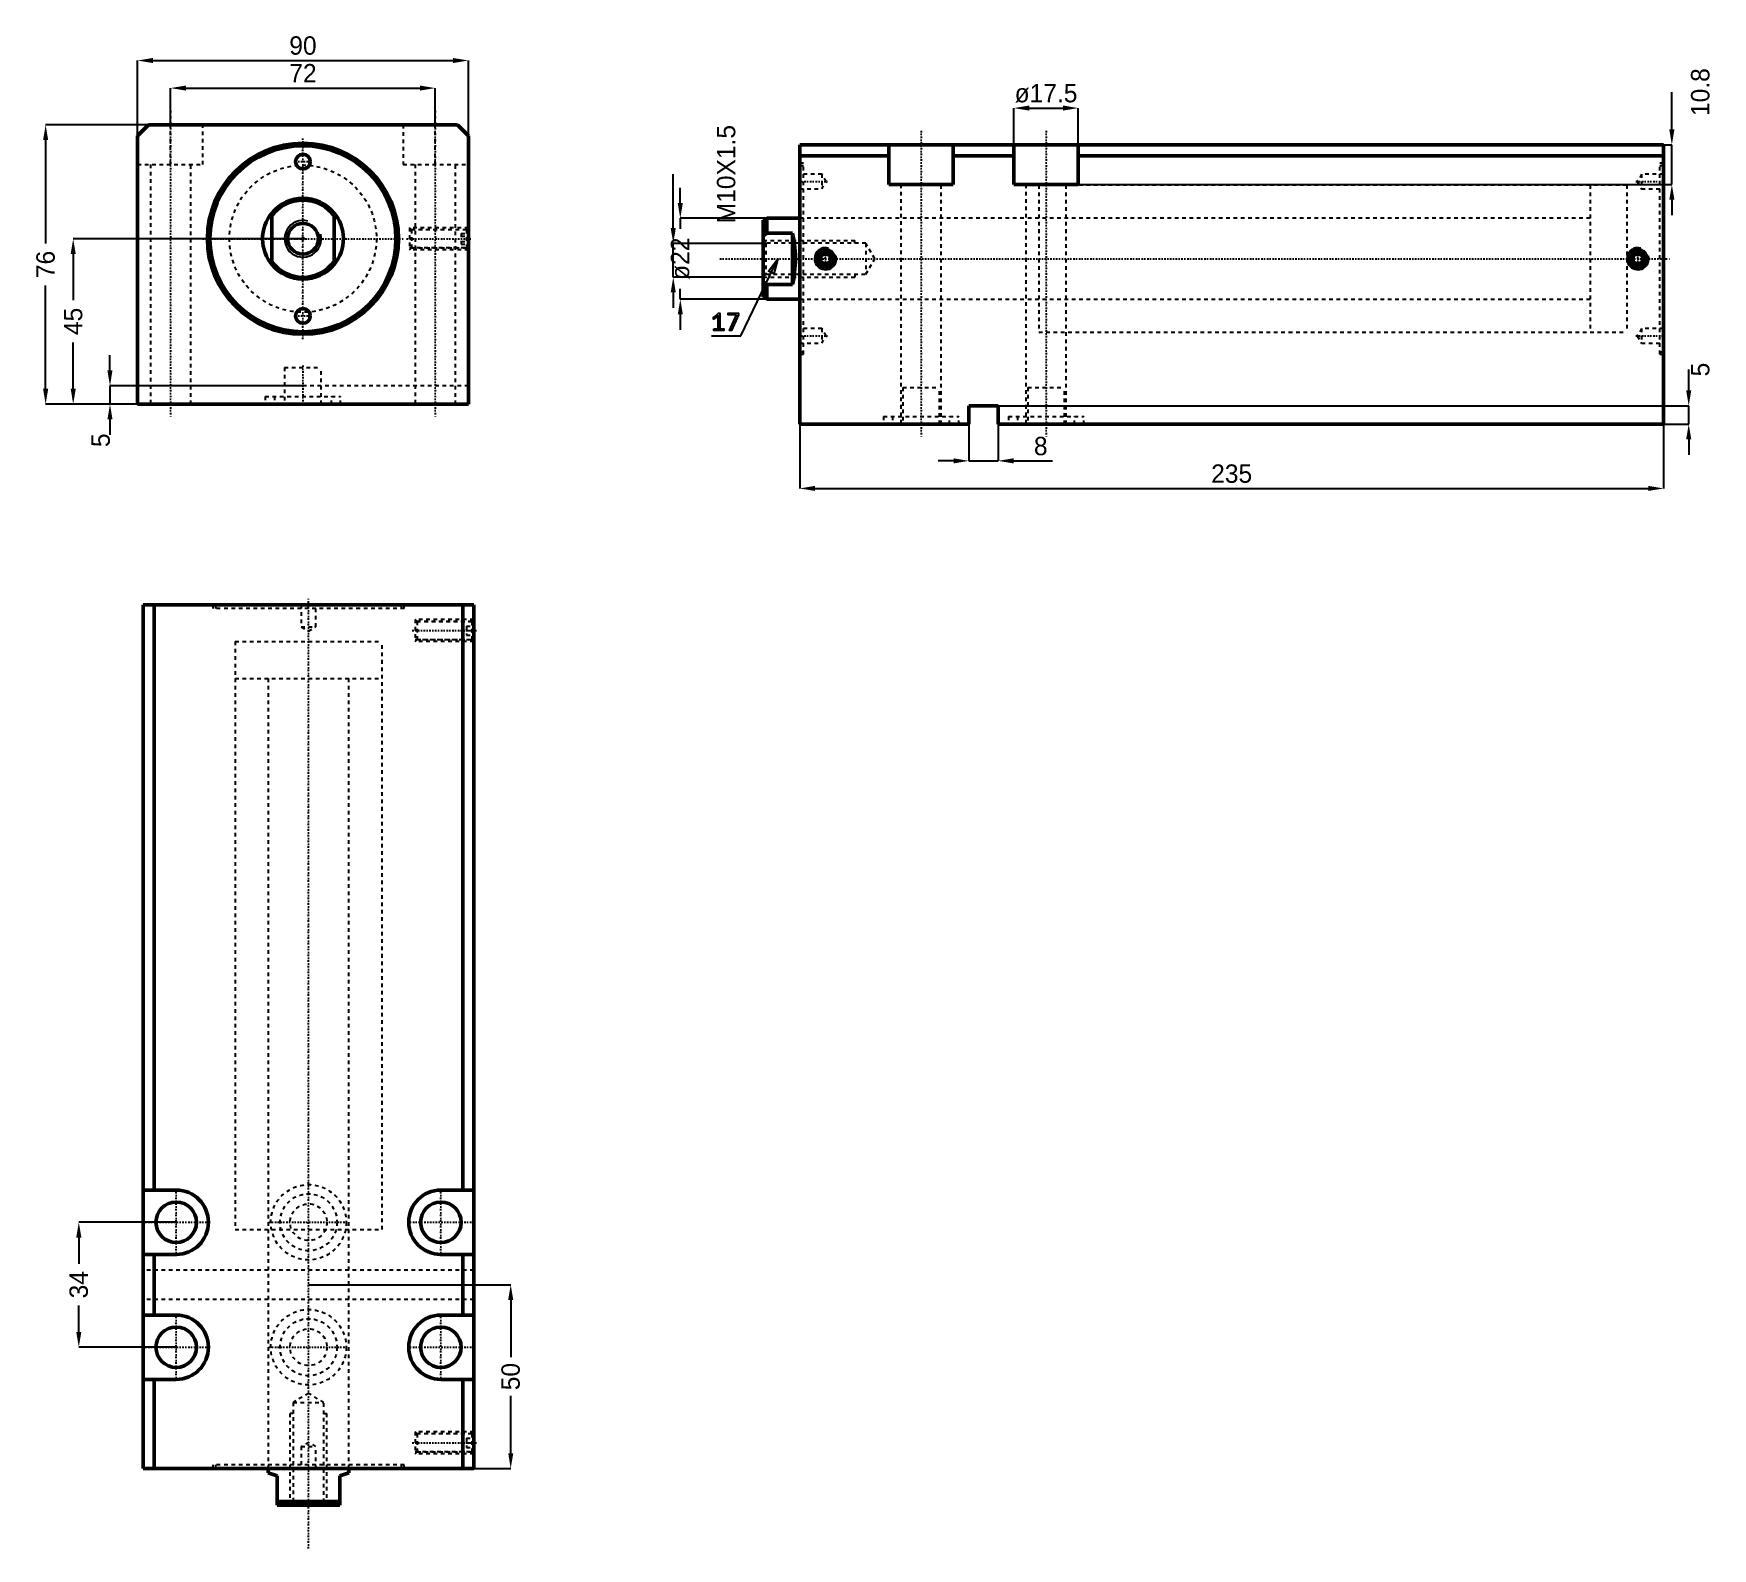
# Model space of a CAD drawing. Header units: millimetres. Extents: x -73 to 383, y -356 to 56.
import ezdxf

# ---------------------------------------------------------------- set-up
doc = ezdxf.new("R2010")
doc.units = ezdxf.units.MM
doc.linetypes.add('Center', pattern=[1.5, 0.45, -0.5, 0.05, -0.5])
doc.linetypes.add('Dashed', pattern=[2, 1, -1])
for name, color, linetype, lineweight in [('2d ConnectionPoints', 7, 'Continuous', 50), ('AM_0', 7, 'Continuous', 50), ('AM_5', 3, 'Continuous', 25), ('AM_7', 7, 'Center', 25), ('AM_9', 6, 'Dashed', 25)]:
    doc.layers.add(name, color=color, linetype=linetype, lineweight=lineweight)
doc.dimstyles.new('ISO-25', dxfattribs={"dimtxt": 2.5, "dimasz": 2.5, "dimexe": 1.25, "dimexo": 0.625, "dimtad": 1, "dimtxsty": 'Standard', "dimcen": 2.5, "dimadec": 0, "dimazin": 0, "dimtfac": 1, "dimtmove": 0, "dimatfit": 3, "dimfxl": 0, "dimarcsym": 0})

# ---------------------------------------------------------------- blocks, each defined once
blk = doc.blocks.new('1_JECX_MF_INLA_40_150_0_rod__0_in_JECX_MF_160_INLA_40_150_0__0')
at = {"layer": 'AM_0'}
for p, q in [((-8.5, -6.98), (-8.5, 6.98)), ((8.5, 6.98), (8.5, -6.98))]:
    blk.add_line(p, q, dxfattribs=at)
for points in [[(-8.5, 6.98), (-9.08, 6.21), (-9.58, 5.4), (-10.02, 4.54), (-10.38, 3.65), (-10.65, 2.74), (-10.85, 1.8), (-10.97, 0.84), (-11, -0.12), (-10.95, -1.07), (-10.81, -2.02), (-10.59, -2.96), (-10.3, -3.87), (-9.92, -4.75), (-9.47, -5.6), (-8.94, -6.4), (-8.5, -6.98)], [(8.5, -6.98), (9.08, -6.21), (9.58, -5.4), (10.02, -4.54), (10.38, -3.65), (10.65, -2.74), (10.85, -1.8), (10.97, -0.84), (11, 0.12), (10.95, 1.07), (10.81, 2.02), (10.59, 2.96), (10.3, 3.87), (9.92, 4.75), (9.47, 5.6), (8.94, 6.4), (8.5, 6.98)]]:
    blk.add_lwpolyline(points, dxfattribs=at)
blk.add_circle((0, 0), 4.19, dxfattribs=at)
for radius, start, end in [(11, 39.4006, 140.5994), (10.5, 35.9506, 144.0494), (10.5, 215.9506, 324.0494), (11, 219.4006, 320.5994)]:
    blk.add_arc((0, 0), radius, start, end, dxfattribs=at)
at = {"layer": 'AM_5'}
blk.add_arc((0, 0), 5, 75, 15, dxfattribs=at)
blk = doc.blocks.new('2_JECX_MF_EXLA_40_150_0_body__0_in_JECX_MF_160_INLA_40_150_0__0')
at = {"layer": 'AM_0'}
for p, q in [((-42, 31), (-45, 28)), ((-45, 28), (-45, -45)), ((42, 31), (-42, 31)), ((45, 28), (42, 31)), ((45, -45), (45, 28)), ((-45, -45), (45, -45))]:
    blk.add_line(p, q, dxfattribs=at)
for centre, radius in [((0, 0), 26), ((0, 0), 25.3), ((0, 21), 2), ((0, -21), 2)]:
    blk.add_circle(centre, radius, dxfattribs=at)
at = {"layer": 'AM_5', "linetype": 'Dashed'}
for p, q in [((45, 3), (29, 3)), ((45, -3), (29, -3))]:
    blk.add_line(p, q, dxfattribs=at)
at = {"layer": 'AM_7'}
for p, q in [((-36, 34.8), (-36, -48.8)), ((36, 34.8), (36, -48.8)), ((0, -27.3), (0, 27.3)), ((-2.1, 21), (2.1, 21)), ((-27.3, 0), (27.3, 0)), ((28.2, 0), (45.8, 0)), ((-2.1, -21), (2.1, -21)), ((0, -34.5), (0, -45.5))]:
    blk.add_line(p, q, dxfattribs=at)
at = {"layer": 'AM_9'}
for p, q in [((-36, 20.2), (-36, 31)), ((-27.25, 20.2), (-27.25, 31)), ((27.25, 31), (27.25, 20.2)), ((36, 20.2), (36, 31)), ((-45, 20.2), (-27.25, 20.2)), ((-41.5, 20.2), (-41.5, -45)), ((-30.5, -45), (-30.5, 20.2)), ((27.25, 20.2), (45, 20.2)), ((30.5, 20.2), (30.5, -45)), ((41.5, -45), (41.5, 20.2)), ((29.54, 2.46), (29, 3)), ((29, 3), (29, -3)), ((44.5, 2.4), (29, 2.4)), ((44.46, 2.46), (29.54, 2.46)), ((29.54, 2.46), (29.54, -2.46)), ((43, 1.44), (45, 1.44)), ((43, 1.44), (43, -1.44)), ((43, 0.72), (45, 0.72)), ((45, 3), (44.46, 2.46)), ((44.46, 2.46), (44.46, -2.46)), ((45, 1.9), (44.5, 2.4)), ((44.5, 2.4), (44.5, -2.4)), ((29, -2.4), (44.5, -2.4)), ((29, -3), (29.54, -2.46)), ((29.54, -2.46), (44.46, -2.46)), ((43, -0.72), (45, -0.72)), ((43, -1.44), (45, -1.44)), ((44.46, -2.46), (45, -3)), ((44.5, -2.4), (45, -1.9)), ((-5, -35), (5, -35)), ((-5, -35), (-5, -45)), ((5, -45), (5, -35)), ((45, -40), (-45, -40)), ((-10.25, -42.9), (10.25, -42.9)), ((-10.25, -42.9), (-10.25, -45)), ((-7.75, -42.9), (-7.75, -45)), ((7.75, -45), (7.75, -42.9)), ((10.25, -45), (10.25, -42.9))]:
    blk.add_line(p, q, dxfattribs=at)
blk.add_circle((0, 0), 20, dxfattribs=at)
blk = doc.blocks.new('*D3')
at = {"layer": 'AM_5', "color": 0, "lineweight": -2}
for p, q in [((-45, 28), (-45, 48.5)), ((-40.83, 48.5), (40.83, 48.5)), ((45, 28), (45, 48.5))]:
    blk.add_line(p, q, dxfattribs=at)
at = {"layer": 'AM_5', "color": 0}
for points in [[(-40.83, 49.19), (-40.83, 47.81), (-45, 48.5)], [(40.83, 47.81), (40.83, 49.19), (45, 48.5)]]:
    blk.add_solid(points, dxfattribs=at)
at = {"layer": 'Defpoints', "color": 0}
for p in [(45, 48.5), (-45, 28), (45, 28)]:
    blk.add_point(p, dxfattribs=at)
at = {"layer": 'AM_5', "color": 0, "insert": (0, 52.55), "char_height": 5, "attachment_point": 5}
blk.add_mtext('90', dxfattribs=at)
blk = doc.blocks.new('*D4')
at = {"layer": 'AM_5', "color": 0, "lineweight": -2}
for p, q in [((-36, 31), (-36, 41)), ((-31.83, 41), (31.83, 41)), ((36, 31), (36, 41))]:
    blk.add_line(p, q, dxfattribs=at)
at = {"layer": 'AM_5', "color": 0}
for points in [[(-31.83, 41.69), (-31.83, 40.31), (-36, 41)], [(31.83, 40.31), (31.83, 41.69), (36, 41)]]:
    blk.add_solid(points, dxfattribs=at)
at = {"layer": 'Defpoints', "color": 0}
for p in [(36, 41), (-36, 31), (36, 31)]:
    blk.add_point(p, dxfattribs=at)
at = {"layer": 'AM_5', "color": 0, "insert": (0, 45.05), "char_height": 5, "attachment_point": 5}
blk.add_mtext('72', dxfattribs=at)
blk = doc.blocks.new('*D5')
at = {"layer": 'AM_5', "color": 0, "lineweight": -2}
for p, q in [((-42, 31), (-70, 31)), ((-70, 26.83), (-70, -1.31)), ((-70, -40.83), (-70, -12.69)), ((-45, -45), (-70, -45))]:
    blk.add_line(p, q, dxfattribs=at)
at = {"layer": 'AM_5', "color": 0}
for points in [[(-69.31, 26.83), (-70.69, 26.83), (-70, 31)], [(-70.69, -40.83), (-69.31, -40.83), (-70, -45)]]:
    blk.add_solid(points, dxfattribs=at)
at = {"layer": 'Defpoints', "color": 0}
for p in [(-42, 31), (-70, -45), (-45, -45)]:
    blk.add_point(p, dxfattribs=at)
at = {"layer": 'AM_5', "color": 0, "insert": (-70, -7), "char_height": 5, "attachment_point": 5, "rotation": 90}
blk.add_mtext('76', dxfattribs=at)
blk = doc.blocks.new('*D6')
at = {"layer": 'AM_5', "color": 0, "lineweight": -2}
for p, q in [((0, 0), (-62.5, 0)), ((-62.5, -4.17), (-62.5, -16.75)), ((-62.5, -40.83), (-62.5, -28.25)), ((-45, -45), (-62.5, -45))]:
    blk.add_line(p, q, dxfattribs=at)
at = {"layer": 'AM_5', "color": 0}
for points in [[(-61.81, -4.17), (-63.19, -4.17), (-62.5, 0)], [(-63.19, -40.83), (-61.81, -40.83), (-62.5, -45)]]:
    blk.add_solid(points, dxfattribs=at)
at = {"layer": 'Defpoints', "color": 0}
for p in [(0, 0), (-62.5, -45), (-45, -45)]:
    blk.add_point(p, dxfattribs=at)
at = {"layer": 'AM_5', "color": 0, "insert": (-62.5, -22.5), "char_height": 5, "attachment_point": 5, "rotation": 90}
blk.add_mtext('45', dxfattribs=at)
blk = doc.blocks.new('*D7')
at = {"layer": 'AM_5', "color": 0, "lineweight": -2}
for p, q in [((-52.5, -35.83), (-52.5, -31.67)), ((0, -40), (-52.5, -40)), ((-52.5, -40), (-52.5, -45)), ((-45, -45), (-52.5, -45)), ((-52.5, -49.17), (-52.5, -53.33))]:
    blk.add_line(p, q, dxfattribs=at)
at = {"layer": 'AM_5', "color": 0}
for points in [[(-53.19, -35.83), (-51.81, -35.83), (-52.5, -40)], [(-51.81, -49.17), (-53.19, -49.17), (-52.5, -45)]]:
    blk.add_solid(points, dxfattribs=at)
at = {"layer": 'Defpoints', "color": 0}
for p in [(0, -40), (-52.5, -45), (-45, -45)]:
    blk.add_point(p, dxfattribs=at)
at = {"layer": 'AM_5', "color": 0, "insert": (-55, -54.83), "char_height": 5, "attachment_point": 5, "rotation": 90}
blk.add_mtext('5', dxfattribs=at)
blk = doc.blocks.new('1_JECX_MF_INLA_40_150_0_rod__0_in_JECX_MF_160_INLA_40_150_0__4')
at = {"layer": 'AM_0'}
for p, q in [((-11, 0), (-11, -1.19)), ((11, -1.19), (11, 0)), ((-8.5, -2), (-11, -1.19)), ((-8.5, -10), (-8.5, -2)), ((11, -1.19), (8.5, -2)), ((8.5, -2), (8.5, -10)), ((-8.5, -9), (8.5, -9)), ((-8.5, -10), (8.5, -10))]:
    blk.add_line(p, q, dxfattribs=at)
at = {"layer": 'AM_5', "linetype": 'Dashed'}
for p, q in [((-5, -10), (-5, 15)), ((-4.19, 15), (-5, 15)), ((4.19, 15), (5, 15)), ((5, -10), (5, 15))]:
    blk.add_line(p, q, dxfattribs=at)
at = {"layer": 'AM_7'}
blk.add_line((0, -21.75), (0, 236.75), dxfattribs=at)
at = {"layer": 'AM_9'}
for p, q in [((-20, 225), (20, 225)), ((-20, 225), (-20, 215)), ((20, 215), (20, 225)), ((-20, 215), (20, 215)), ((-11, 215), (-11, 0)), ((11, 0), (11, 215)), ((0, 20.42), (-4.19, 18)), ((4.19, 18), (0, 20.42)), ((-4.19, 18), (4.19, 18)), ((-4.19, 18), (-4.19, -9.19)), ((4.19, -9.19), (4.19, 18)), ((-4.19, -9.19), (-5, -10)), ((-4.19, -9.19), (4.19, -9.19)), ((5, -10), (4.19, -9.19))]:
    blk.add_line(p, q, dxfattribs=at)
blk = doc.blocks.new('2_JECX_MF_EXLA_40_150_0_body__0_in_JECX_MF_160_INLA_40_150_0__4')
at = {"layer": 'AM_0'}
for p, q in [((45, 235), (-45, 235)), ((-45, 235), (-45, 0)), ((-42, 235), (-42, 75.75)), ((42, 235), (42, 75.75)), ((45, 235), (45, 0)), ((-36, 75.75), (-45, 75.75)), ((45, 75.75), (36, 75.75)), ((-45, 58.25), (-36, 58.25)), ((-42, 58.25), (-42, 41.75)), ((36, 58.25), (45, 58.25)), ((42, 58.25), (42, 41.75)), ((-36, 41.75), (-45, 41.75)), ((45, 41.75), (36, 41.75)), ((-45, 24.25), (-36, 24.25)), ((-42, 24.25), (-42, 0)), ((36, 24.25), (45, 24.25)), ((42, 24.25), (42, 0)), ((45, 0), (-45, 0))]:
    blk.add_line(p, q, dxfattribs=at)
for centre in [(-36, 67), (36, 67), (-36, 33), (36, 33)]:
    blk.add_circle(centre, 5.5, dxfattribs=at)
for centre, start, end in [((-36, 67), 270, 90), ((36, 67), 90, 270), ((-36, 33), 270, 90), ((36, 33), 90, 270)]:
    blk.add_arc(centre, 8.75, start, end, dxfattribs=at)
at = {"layer": 'AM_5', "linetype": 'Dashed'}
for p, q in [((45, 231), (29, 231)), ((45, 225), (29, 225)), ((45, 10), (29, 10)), ((45, 4), (29, 4))]:
    blk.add_line(p, q, dxfattribs=at)
at = {"layer": 'AM_7'}
for p, q in [((28.2, 228), (45.8, 228)), ((-36, 57.8125), (-36, 76.1875)), ((36, 57.8125), (36, 76.1875)), ((-45.1875, 67), (-26.8125, 67)), ((-10.7625, 67), (10.7625, 67)), ((26.8125, 67), (45.1875, 67)), ((-36, 23.8125), (-36, 42.1875)), ((36, 23.8125), (36, 42.1875)), ((-45.1875, 33), (-26.8125, 33)), ((-10.7625, 33), (10.7625, 33)), ((26.8125, 33), (45.1875, 33)), ((28.2, 7), (45.8, 7))]:
    blk.add_line(p, q, dxfattribs=at)
at = {"layer": 'AM_9'}
for p, q in [((-26, 235), (-26, 234)), ((26, 234), (-26, 234)), ((-25.3, 235), (-25.3, 234)), ((-2, 235), (-2, 229)), ((2, 229), (2, 235)), ((25.3, 234), (25.3, 235)), ((26, 234), (26, 235)), ((-2, 229), (0, 227.8453)), ((-2, 229), (2, 229)), ((0, 227.8453), (2, 229)), ((29, 231), (29, 225)), ((29.5415, 230.4585), (29, 231)), ((44.5, 230.4), (29, 230.4)), ((44.4585, 230.4585), (29.5415, 230.4585)), ((29.5415, 230.4585), (29.5415, 225.5415)), ((43, 229.25), (45, 229.25)), ((43, 229.25), (43, 226.75)), ((45, 231), (44.4585, 230.4585)), ((44.4585, 230.4585), (44.4585, 225.5415)), ((45, 229.9), (44.5, 230.4)), ((44.5, 230.4), (44.5, 225.6)), ((-20, 225), (20, 225)), ((-20, 225), (-20, 65)), ((20, 65), (20, 225)), ((29, 225.6), (44.5, 225.6)), ((29, 225), (29.5415, 225.5415)), ((29.5415, 225.5415), (44.4585, 225.5415)), ((43, 228), (45, 228)), ((43, 226.75), (45, 226.75)), ((44.4585, 225.5415), (45, 225)), ((44.5, 225.6), (45, 226.1)), ((-20, 65), (20, 65)), ((-11, 65), (-11, 0)), ((11, 0), (11, 65)), ((45, 54), (-45, 54)), ((45, 46), (-45, 46)), ((29, 10), (29, 4)), ((29.5415, 9.4585), (29, 10)), ((44.5, 9.4), (29, 9.4)), ((44.4585, 9.4585), (29.5415, 9.4585)), ((29.5415, 9.4585), (29.5415, 4.5415)), ((45, 10), (44.4585, 9.4585)), ((44.4585, 9.4585), (44.4585, 4.5415)), ((45, 8.9), (44.5, 9.4)), ((44.5, 9.4), (44.5, 4.6)), ((0, 7.1547), (-2, 6)), ((-2, 6), (2, 6)), ((-2, 6), (-2, 0)), ((2, 6), (0, 7.1547)), ((2, 0), (2, 6)), ((29, 4.6), (44.5, 4.6)), ((43, 8.25), (45, 8.25)), ((43, 8.25), (43, 5.75)), ((43, 7), (45, 7)), ((43, 5.75), (45, 5.75)), ((44.5, 4.6), (45, 5.1)), ((26, 1), (-26, 1)), ((-26, 1), (-26, 0)), ((-25.3, 1), (-25.3, 0)), ((25.3, 0), (25.3, 1)), ((26, 0), (26, 1)), ((29, 4), (29.5415, 4.5415)), ((29.5415, 4.5415), (44.4585, 4.5415)), ((44.4585, 4.5415), (45, 4))]:
    blk.add_line(p, q, dxfattribs=at)
for centre, radius in [((0, 67), 10.25), ((0, 67), 7.75), ((0, 67), 5), ((0, 33), 10.25), ((0, 33), 7.75), ((0, 33), 5)]:
    blk.add_circle(centre, radius, dxfattribs=at)
blk = doc.blocks.new('*D12')
at = {"layer": 'AM_5', "color": 0, "lineweight": -2}
for p, q in [((1.52, -284.62), (56.52, -284.62)), ((56.52, -288.79), (56.52, -304.37)), ((56.52, -330.46), (56.52, -314.87)), ((46.52, -334.62), (56.52, -334.62))]:
    blk.add_line(p, q, dxfattribs=at)
at = {"layer": 'AM_5', "color": 0}
for points in [[(55.83, -288.79), (57.22, -288.79), (56.52, -284.62)], [(55.83, -330.46), (57.22, -330.46), (56.52, -334.62)]]:
    blk.add_solid(points, dxfattribs=at)
at = {"layer": 'Defpoints', "color": 0}
for p in [(1.52, -284.62), (56.52, -284.62), (46.52, -334.62)]:
    blk.add_point(p, dxfattribs=at)
at = {"layer": 'AM_5', "color": 0, "insert": (56.52, -309.62), "char_height": 5, "attachment_point": 5, "rotation": 90}
blk.add_mtext('50', dxfattribs=at)
blk = doc.blocks.new('*D13')
at = {"layer": 'AM_5', "color": 0, "lineweight": -2}
for p, q in [((-34.48, -267.62), (-60.98, -267.62)), ((-60.98, -271.79), (-60.98, -278.96)), ((-60.98, -297.46), (-60.98, -290.29)), ((-34.48, -301.62), (-60.98, -301.62))]:
    blk.add_line(p, q, dxfattribs=at)
at = {"layer": 'AM_5', "color": 0}
for points in [[(-61.67, -271.79), (-60.28, -271.79), (-60.98, -267.62)], [(-61.67, -297.46), (-60.28, -297.46), (-60.98, -301.62)]]:
    blk.add_solid(points, dxfattribs=at)
at = {"layer": 'Defpoints', "color": 0}
for p in [(-60.98, -267.62), (-34.48, -267.62), (-34.48, -301.62)]:
    blk.add_point(p, dxfattribs=at)
at = {"layer": 'AM_5', "color": 0, "insert": (-60.98, -284.62), "char_height": 5, "attachment_point": 5, "rotation": 90}
blk.add_mtext('34', dxfattribs=at)
blk = doc.blocks.new('1_JECX_MF_INLA_40_150_0_rod__0_in_JECX_MF_160_INLA_40_150_0__2')
at = {"layer": 'AM_0'}
for p, q in [((-9, 11), (-10, 10.5)), ((-10, 10.5), (-10, -10.5)), ((0, 11), (-9, 11)), ((-9, 11), (-9, 6.98)), ((-9, 6.98), (-10, 6.16)), ((-2, 6.98), (-9, 6.98)), ((-2, 6.98), (-2, -6.98)), ((-10, -6.16), (-9, -6.98)), ((-9, -6.98), (-2, -6.98)), ((-9, -6.98), (-9, -11)), ((-10, -10.5), (-9, -11)), ((-9, -11), (0, -11))]:
    blk.add_line(p, q, dxfattribs=at)
blk.add_lwpolyline([(-2, -6.98), (-1.81, -6.21), (-1.65, -5.4), (-1.51, -4.54), (-1.39, -3.65), (-1.3, -2.74), (-1.24, -1.8), (-1.2, -0.84), (-1.19, 0.12), (-1.2, 1.07), (-1.25, 2.02), (-1.32, 2.96), (-1.42, 3.87), (-1.54, 4.75), (-1.69, 5.6), (-1.86, 6.4), (-2, 6.98)], dxfattribs=at)
at = {"layer": 'AM_5', "linetype": 'Dashed'}
for p, q in [((-10, 5), (15, 5)), ((15, 4.19), (15, 5)), ((15, -4.19), (15, -5)), ((-10, -5), (15, -5))]:
    blk.add_line(p, q, dxfattribs=at)
at = {"layer": 'AM_7'}
blk.add_line((-21.75, 0), (236.75, 0), dxfattribs=at)
at = {"layer": 'AM_9'}
for p, q in [((225, 20), (215, 20)), ((215, 20), (215, -20)), ((225, 20), (225, -20)), ((215, 11), (0, 11)), ((-9.19, 4.19), (-10, 5)), ((18, 4.19), (-9.19, 4.19)), ((-9.19, 4.19), (-9.19, -4.19)), ((20.42, 0), (18, 4.19)), ((18, 4.19), (18, -4.19)), ((18, -4.19), (20.42, 0)), ((-10, -5), (-9.19, -4.19)), ((-9.19, -4.19), (18, -4.19)), ((0, -11), (215, -11)), ((215, -20), (225, -20))]:
    blk.add_line(p, q, dxfattribs=at)
blk = doc.blocks.new('2_JECX_MF_EXLA_40_150_0_body__0_in_JECX_MF_160_INLA_40_150_0__2')
at = {"layer": 'AM_0'}
for p, q in [((0, -45), (0, 31)), ((235, 31), (0, 31)), ((24.25, 28), (0, 28)), ((24.25, 20.2), (24.25, 31)), ((41.75, 20.2), (41.75, 31)), ((58.25, 28), (41.75, 28)), ((58.25, 20.2), (58.25, 31)), ((75.75, 20.2), (75.75, 31)), ((235, 28), (75.75, 28)), ((235, -45), (235, 31)), ((24.25, 20.2), (41.75, 20.2)), ((58.25, 20.2), (75.75, 20.2)), ((7, 1.44), (5.75, 0.72)), ((5.75, 0.72), (5.75, -0.72)), ((8.25, 0.72), (7, 1.44)), ((8.25, -0.72), (8.25, 0.72)), ((228, 1.44), (226.75, 0.72)), ((226.75, 0.72), (226.75, -0.72)), ((229.25, 0.72), (228, 1.44)), ((229.25, -0.72), (229.25, 0.72)), ((5.75, -0.72), (7, -1.44)), ((7, -1.44), (8.25, -0.72)), ((226.75, -0.72), (228, -1.44)), ((228, -1.44), (229.25, -0.72)), ((54, -40), (46, -40)), ((46, -40), (46, -45)), ((54, -45), (54, -40)), ((46, -45), (0, -45)), ((235, -45), (54, -45))]:
    blk.add_line(p, q, dxfattribs=at)
for centre, radius in [((7, 0), 2.46), ((7, 0), 2.4), ((7, 0), 1.9), ((228, 0), 2.46), ((228, 0), 2.4), ((228, 0), 1.9)]:
    blk.add_circle(centre, radius, dxfattribs=at)
at = {"layer": 'AM_5'}
for centre in [(7, 0), (228, 0)]:
    blk.add_arc(centre, 3, 75, 15, dxfattribs=at)
at = {"layer": 'AM_7'}
for p, q in [((33, 34.8), (33, -48.8)), ((67, 34.8), (67, -48.8)), ((-0.36, 21), (7.51, 21)), ((227.49, 21), (235.36, 21)), ((7, -3.15), (7, 3.15)), ((228, -3.15), (228, 3.15)), ((-0.36, -21), (7.51, -21)), ((227.49, -21), (235.36, -21))]:
    blk.add_line(p, q, dxfattribs=at)
at = {"layer": 'AM_9'}
for p, q in [((1, 26), (0, 26)), ((1, 25.3), (0, 25.3)), ((6, 23), (0, 23)), ((1, -26), (1, 26)), ((7.15, 21), (6, 23)), ((6, 23), (6, 19)), ((229, 23), (227.85, 21)), ((235, 23), (229, 23)), ((229, 23), (229, 19)), ((234, -26), (234, 26)), ((235, 26), (234, 26)), ((235, 25.3), (234, 25.3)), ((0, 19), (6, 19)), ((6, 19), (7.15, 21)), ((27.5, 20.2), (27.5, -45)), ((38.5, -45), (38.5, 20.2)), ((61.5, 20.2), (61.5, -45)), ((225, 20), (65, 20)), ((65, 20), (65, -20)), ((72.5, -45), (72.5, 20.2)), ((225, 20), (225, -20)), ((227.85, 21), (229, 19)), ((229, 19), (235, 19)), ((65, 11), (0, 11)), ((0, -11), (65, -11)), ((6, -19), (0, -19)), ((7.15, -21), (6, -19)), ((6, -19), (6, -23)), ((6, -23), (7.15, -21)), ((65, -20), (225, -20)), ((229, -19), (227.85, -21)), ((227.85, -21), (229, -23)), ((235, -19), (229, -19)), ((229, -19), (229, -23)), ((0, -23), (6, -23)), ((0, -25.3), (1, -25.3)), ((0, -26), (1, -26)), ((229, -23), (235, -23)), ((234, -25.3), (235, -25.3)), ((234, -26), (235, -26)), ((28, -35), (38, -35)), ((28, -35), (28, -45)), ((38, -45), (38, -35)), ((62, -35), (72, -35)), ((62, -35), (62, -45)), ((72, -45), (72, -35)), ((22.75, -42.9), (43.25, -42.9)), ((22.75, -42.9), (22.75, -45)), ((25.25, -42.9), (25.25, -45)), ((40.75, -45), (40.75, -42.9)), ((43.25, -45), (43.25, -42.9)), ((56.75, -42.9), (77.25, -42.9)), ((56.75, -42.9), (56.75, -45)), ((59.25, -42.9), (59.25, -45)), ((74.75, -45), (74.75, -42.9)), ((77.25, -45), (77.25, -42.9))]:
    blk.add_line(p, q, dxfattribs=at)
blk = doc.blocks.new('*D23')
at = {"layer": 'AM_5', "color": 0, "lineweight": -2}
for p, q in [((193.4, 25.56), (193.4, 35.56)), ((197.57, 35.56), (206.74, 35.56)), ((210.9, 25.56), (210.9, 35.56))]:
    blk.add_line(p, q, dxfattribs=at)
at = {"layer": 'AM_5', "color": 0}
for points in [[(197.57, 36.26), (197.57, 34.87), (193.4, 35.56)], [(206.74, 36.26), (206.74, 34.87), (210.9, 35.56)]]:
    blk.add_solid(points, dxfattribs=at)
at = {"layer": 'Defpoints', "color": 0}
for p in [(210.9, 35.56), (193.4, 25.56), (210.9, 25.56)]:
    blk.add_point(p, dxfattribs=at)
at = {"layer": 'AM_5', "color": 0, "insert": (202.15, 39.56), "char_height": 5, "attachment_point": 5}
blk.add_mtext('ø17.5', dxfattribs=at)
blk = doc.blocks.new('*D24')
at = {"layer": 'AM_5', "color": 0, "lineweight": -2}
for p, q in [((372.4, 29.73), (372.4, 39.9)), ((210.9, 25.56), (372.4, 25.56)), ((372.4, 14.76), (372.4, 25.56)), ((210.9, 14.76), (372.4, 14.76)), ((372.4, 10.6), (372.4, 6.43))]:
    blk.add_line(p, q, dxfattribs=at)
at = {"layer": 'AM_5', "color": 0}
for points in [[(371.71, 29.73), (373.1, 29.73), (372.4, 25.56)], [(371.71, 10.6), (373.1, 10.6), (372.4, 14.76)]]:
    blk.add_solid(points, dxfattribs=at)
at = {"layer": 'Defpoints', "color": 0}
for p in [(210.9, 25.56), (372.4, 25.56), (210.9, 14.76)]:
    blk.add_point(p, dxfattribs=at)
at = {"layer": 'AM_5', "color": 0, "insert": (380.15, 39.9), "char_height": 5, "attachment_point": 5, "rotation": 90}
blk.add_mtext('10.8', dxfattribs=at)
blk = doc.blocks.new('*D25')
at = {"layer": 'AM_5', "color": 0, "lineweight": -2}
for p, q in [((135.15, -50.44), (135.15, -67.94)), ((370.15, -50.44), (370.15, -67.94)), ((139.32, -67.94), (365.99, -67.94))]:
    blk.add_line(p, q, dxfattribs=at)
at = {"layer": 'AM_5', "color": 0}
for points in [[(139.32, -67.24), (139.32, -68.63), (135.15, -67.94)], [(365.99, -67.24), (365.99, -68.63), (370.15, -67.94)]]:
    blk.add_solid(points, dxfattribs=at)
at = {"layer": 'Defpoints', "color": 0}
for p in [(135.15, -50.44), (370.15, -50.44), (370.15, -67.94)]:
    blk.add_point(p, dxfattribs=at)
at = {"layer": 'AM_5', "color": 0, "insert": (252.65, -63.94), "char_height": 5, "attachment_point": 5}
blk.add_mtext('235', dxfattribs=at)
blk = doc.blocks.new('*D26')
at = {"layer": 'AM_5', "color": 0, "lineweight": -2}
for p, q in [((102.65, 9.73), (102.65, 13.9)), ((126.15, 5.56), (102.65, 5.56)), ((102.65, 5.56), (102.65, 2.73)), ((102.65, -16.44), (102.65, -13.6)), ((126.15, -16.44), (102.65, -16.44)), ((102.65, -20.6), (102.65, -24.77))]:
    blk.add_line(p, q, dxfattribs=at)
at = {"layer": 'AM_5', "color": 0}
for points in [[(101.96, 9.73), (103.35, 9.73), (102.65, 5.56)], [(101.96, -20.6), (103.35, -20.6), (102.65, -16.44)]]:
    blk.add_solid(points, dxfattribs=at)
at = {"layer": 'Defpoints', "color": 0}
for p in [(102.65, 5.56), (126.15, 5.56), (126.15, -16.44)]:
    blk.add_point(p, dxfattribs=at)
at = {"layer": 'AM_5', "color": 0, "insert": (102.65, -5.44), "char_height": 5, "attachment_point": 5, "rotation": 90}
blk.add_mtext('ø22', dxfattribs=at)
blk = doc.blocks.new('*D27')
at = {"layer": 'AM_5', "color": 0, "lineweight": -2}
for p, q in [((181.15, -45.44), (181.15, -60.44)), ((189.15, -50.44), (189.15, -60.44)), ((176.99, -60.44), (172.82, -60.44)), ((181.15, -60.44), (189.15, -60.44)), ((193.32, -60.44), (203.88, -60.44))]:
    blk.add_line(p, q, dxfattribs=at)
at = {"layer": 'AM_5', "color": 0}
for points in [[(176.99, -59.74), (176.99, -61.13), (181.15, -60.44)], [(193.32, -59.74), (193.32, -61.13), (189.15, -60.44)]]:
    blk.add_solid(points, dxfattribs=at)
at = {"layer": 'Defpoints', "color": 0}
for p in [(181.15, -45.44), (189.15, -50.44), (189.15, -60.44)]:
    blk.add_point(p, dxfattribs=at)
at = {"layer": 'AM_5', "color": 0, "insert": (200.71, -56.44), "char_height": 5, "attachment_point": 5}
blk.add_mtext('8', dxfattribs=at)
blk = doc.blocks.new('*D28')
at = {"layer": 'AM_5', "color": 0, "lineweight": -2}
for p, q in [((376.99, -41.27), (376.99, -35.6)), ((181.15, -45.44), (376.99, -45.44)), ((376.99, -50.44), (376.99, -45.44)), ((189.15, -50.44), (376.99, -50.44)), ((376.99, -54.6), (376.99, -58.77))]:
    blk.add_line(p, q, dxfattribs=at)
at = {"layer": 'AM_5', "color": 0}
for points in [[(376.29, -41.27), (377.68, -41.27), (376.99, -45.44)], [(376.29, -54.6), (377.68, -54.6), (376.99, -50.44)]]:
    blk.add_solid(points, dxfattribs=at)
at = {"layer": 'Defpoints', "color": 0}
for p in [(181.15, -45.44), (189.15, -50.44), (376.99, -50.44)]:
    blk.add_point(p, dxfattribs=at)
at = {"layer": 'AM_5', "color": 0, "insert": (380.15, -35.6), "char_height": 5, "attachment_point": 5, "rotation": 90}
blk.add_mtext('5', dxfattribs=at)
blk = doc.blocks.new('*D29')
at = {"layer": 'AM_5', "color": 0, "lineweight": -2}
for p, q in [((100.74, 2.92), (100.74, 17.59)), ((125.97, -1.25), (100.74, -1.25)), ((100.74, -10.44), (100.74, -1.25)), ((125.15, -10.44), (100.74, -10.44)), ((100.74, -14.6), (100.74, -18.77))]:
    blk.add_line(p, q, dxfattribs=at)
at = {"layer": 'AM_5', "color": 0}
for points in [[(100.04, 2.92), (101.43, 2.92), (100.74, -1.25)], [(100.04, -14.6), (101.43, -14.6), (100.74, -10.44)]]:
    blk.add_solid(points, dxfattribs=at)
at = {"layer": 'Defpoints', "color": 0}
for p in [(125.97, -1.25), (100.74, -10.44), (125.15, -10.44)]:
    blk.add_point(p, dxfattribs=at)
at = {"layer": 'AM_5', "color": 0, "insert": (115.15, 17.59), "char_height": 5, "attachment_point": 5, "rotation": 90}
blk.add_mtext('M10X1.5', dxfattribs=at)

msp = doc.modelspace()

# ---------------------------------------------------------------- linework, layer by layer
at = {"layer": '2d ConnectionPoints'}
for p in [(0, 0), (135.154, -5.435), (1.522, -334.624)]:
    msp.add_point(p, dxfattribs=at)
at = {"layer": 'AM_5'}
for p, q in [((119.154, -26.435), (129.154, -5.435)), ((111.154, -26.435), (119.154, -26.435))]:
    msp.add_line(p, q, dxfattribs=at)
for points in [[(129.154, -5.435), (128.115, -9.556), (126.61, -8.839), (129.154, -5.435)], [(111.762, -24.519), (112.958, -24.519), (112.958, -21.003), (112.958, -21.003), (112.893, -21.068), (112.785, -21.169), (112.785, -21.169), (112.661, -21.274), (112.571, -21.347), (112.571, -21.347), (112.477, -21.42), (112.335, -21.523), (112.335, -21.523), (112.192, -21.619), (112.096, -21.679), (112.096, -21.679), (112.003, -21.733), (111.873, -21.799), (111.873, -21.799), (111.755, -21.846), (111.684, -21.867), (111.684, -21.373), (111.684, -21.373), (111.773, -21.331), (111.912, -21.251), (111.912, -21.251), (112.06, -21.151), (112.163, -21.073), (112.163, -21.073), (112.267, -20.989), (112.417, -20.86), (112.417, -20.86), (112.562, -20.725), (112.655, -20.632), (112.655, -20.632), (112.744, -20.541), (112.863, -20.413), (112.863, -20.413), (112.964, -20.295), (113.023, -20.223), (113.439, -20.223), (113.439, -24.519), (114.524, -24.519), (114.524, -24.935), (111.762, -24.935), (111.762, -24.519)], [(117.955, -20.678), (115.648, -20.678), (115.648, -20.223), (118.495, -20.223), (118.495, -20.678), (116.558, -24.935), (116.025, -24.935), (117.955, -20.678)]]:
    msp.add_lwpolyline(points, dxfattribs=at)

# ---------------------------------------------------------------- block references
for name, p in [('2_JECX_MF_EXLA_40_150_0_body__0_in_JECX_MF_160_INLA_40_150_0__0', (0, 0)), ('2_JECX_MF_EXLA_40_150_0_body__0_in_JECX_MF_160_INLA_40_150_0__2', (135.154, -5.435)), ('1_JECX_MF_INLA_40_150_0_rod__0_in_JECX_MF_160_INLA_40_150_0__2', (135.154, -5.435)), ('1_JECX_MF_INLA_40_150_0_rod__0_in_JECX_MF_160_INLA_40_150_0__0', (0, 0)), ('2_JECX_MF_EXLA_40_150_0_body__0_in_JECX_MF_160_INLA_40_150_0__4', (1.522, -334.624)), ('1_JECX_MF_INLA_40_150_0_rod__0_in_JECX_MF_160_INLA_40_150_0__4', (1.522, -334.624))]:
    msp.add_blockref(name, p)

# ---------------------------------------------------------------- dimensions: what is measured, and where the dimension line sits
for base, p1, p2, text, picture, middle in [((45, 48.5), (-45, 28), (45, 28), '90', '*D3', (0, 48.5)), ((36, 41), (-36, 31), (36, 31), '72', '*D4', (0, 41)), ((210.904, 35.565), (193.404, 25.565), (210.904, 25.565), 'ø17.5', '*D23', (202.154, 35.565)), ((189.154, -60.435), (181.154, -45.435), (189.154, -50.435), '8', '*D27', (200.709, -60.435)), ((370.154, -67.935), (135.154, -50.435), (370.154, -50.435), '235', '*D25', (252.654, -67.935))]:
    dim = msp.add_linear_dim(base=base, p1=p1, p2=p2, text=text, dimstyle='ISO-25', override={"dimtxt": 5, "dimasz": 4.166667, "dimexe": 0, "dimexo": 0, "dimgap": 1.5}, dxfattribs=at)
    dim.commit()
    dim.dimension.update_dxf_attribs({"geometry": picture, "text_midpoint": middle, "dimtype": 160})
for base, p1, p2, text, picture, middle in [((372.404, 25.565), (210.904, 14.765), (210.904, 25.565), '10.8', '*D24', (380.154, 39.898)), ((-70, -45), (-42, 31), (-45, -45), '76', '*D5', (-70, -7)), ((100.737, -10.435), (125.966, -1.247), (125.154, -10.435), 'M10X1.5', '*D29', (115.154, 17.586)), ((102.654, 5.565), (126.154, -16.435), (126.154, 5.565), 'ø22', '*D26', (102.654, -5.435)), ((-62.5, -45), (0, 0), (-45, -45), '45', '*D6', (-62.5, -22.5)), ((-52.5, -45), (0, -40), (-45, -45), '5', '*D7', (-55, -54.833)), ((376.987, -50.435), (181.154, -45.435), (189.154, -50.435), '5', '*D28', (380.154, -35.602)), ((-60.978, -267.624), (-34.478, -301.624), (-34.478, -267.624), '34', '*D13', (-60.978, -284.624)), ((56.522, -284.624), (46.522, -334.624), (1.522, -284.624), '50', '*D12', (56.522, -309.624))]:
    dim = msp.add_linear_dim(base=base, p1=p1, p2=p2, angle=90, text=text, dimstyle='ISO-25', override={"dimtxt": 5, "dimasz": 4.166667, "dimexe": 0, "dimexo": 0, "dimgap": 1.5}, dxfattribs=at)
    dim.commit()
    dim.dimension.update_dxf_attribs({"geometry": picture, "text_midpoint": middle, "dimtype": 160, "text_rotation": 90})

doc.saveas('drawing.dxf')
